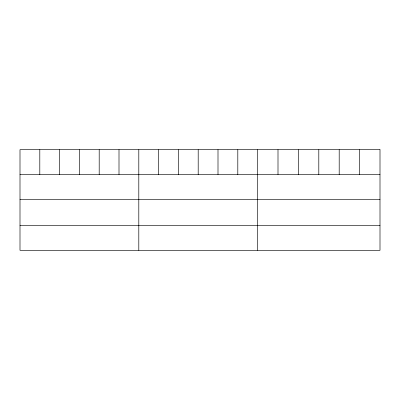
<?xml version="1.0" encoding="UTF-8"?>
<svg xmlns="http://www.w3.org/2000/svg" width="400" height="400" viewBox="0 0 400 400"><rect width="100%" height="100%" fill="white"/><g stroke="black" fill="none" stroke-linecap="round" stroke-linejoin="round"><path stroke-width="0.6" d="M20 174.535L380 174.535M20 199.545L380 199.545M20 225.31L380 225.31M359.6 149.68L359.6 174.535M339.2 149.68L339.2 174.535M318.8 149.68L318.8 174.535M298.4 149.68L298.4 174.535M278 149.68L278 174.535M257.6 149.68L257.6 250.32M237.8 149.68L237.8 174.535M218 149.68L218 174.535M198.2 149.68L198.2 174.535M178.4 149.68L178.4 174.535M158.6 149.68L158.6 174.535M138.8 149.68L138.8 250.32M119 149.68L119 174.535M99.2 149.68L99.2 174.535M79.4 149.68L79.4 174.535M59.6 149.68L59.6 174.535M39.8 149.68L39.8 174.535M380 149.68L20 149.68L20 250.32L380 250.32L380 149.68"/></g></svg>
